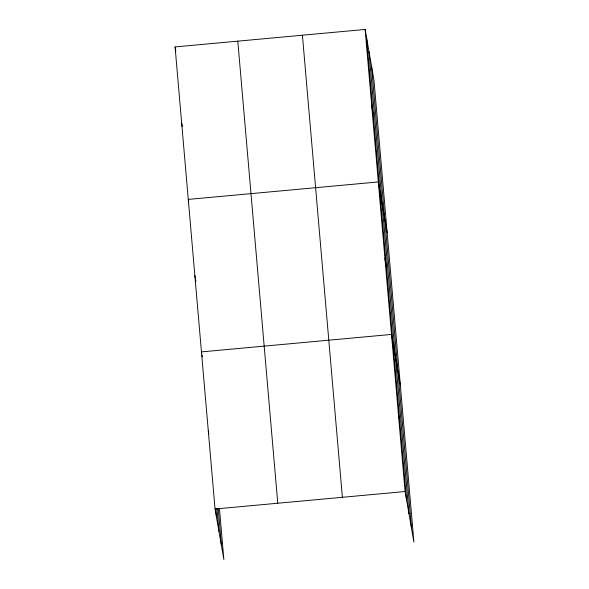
<?xml version="1.0" encoding="UTF-8"?>
<svg xmlns="http://www.w3.org/2000/svg" width="589" height="589" viewBox="0 0 589 589"><rect width="100%" height="100%" fill="white"/><g stroke="black" fill="none" stroke-linecap="round" stroke-linejoin="round"><path stroke-width="0.88" d="M219.447 508.395L223.872 559.55L215.051 508.999L175.088 46.921L365.128 29.45L373.949 80.001L413.912 542.079L405.092 491.528L365.128 29.45M215.051 508.999L405.092 491.528M371.718 105.696L373.183 114.075M387.135 232.486L378.315 181.935L188.274 199.406L188.716 201.917M384.911 258.181L386.369 266.559M400.329 384.97L391.501 334.427L201.46 351.891L201.755 353.569M398.297 412.977L399.762 421.356M175.088 46.921L175.816 51.11M181.684 123.16L182.266 126.517M194.871 275.652L195.305 278.163M195.6 279.841L195.894 281.513M202.049 355.248L202.344 356.919M208.256 430.449L208.845 433.798M371.519 66.086L411.483 528.164M369.016 51.744L408.98 513.829M366.586 37.829L406.55 499.906M302.415 35.215L342.378 497.293M237.801 41.156L277.765 503.234M218.202 508.182L221.442 545.635M216.966 508.462L218.939 531.293M215.721 508.248L216.509 517.378"/></g></svg>
